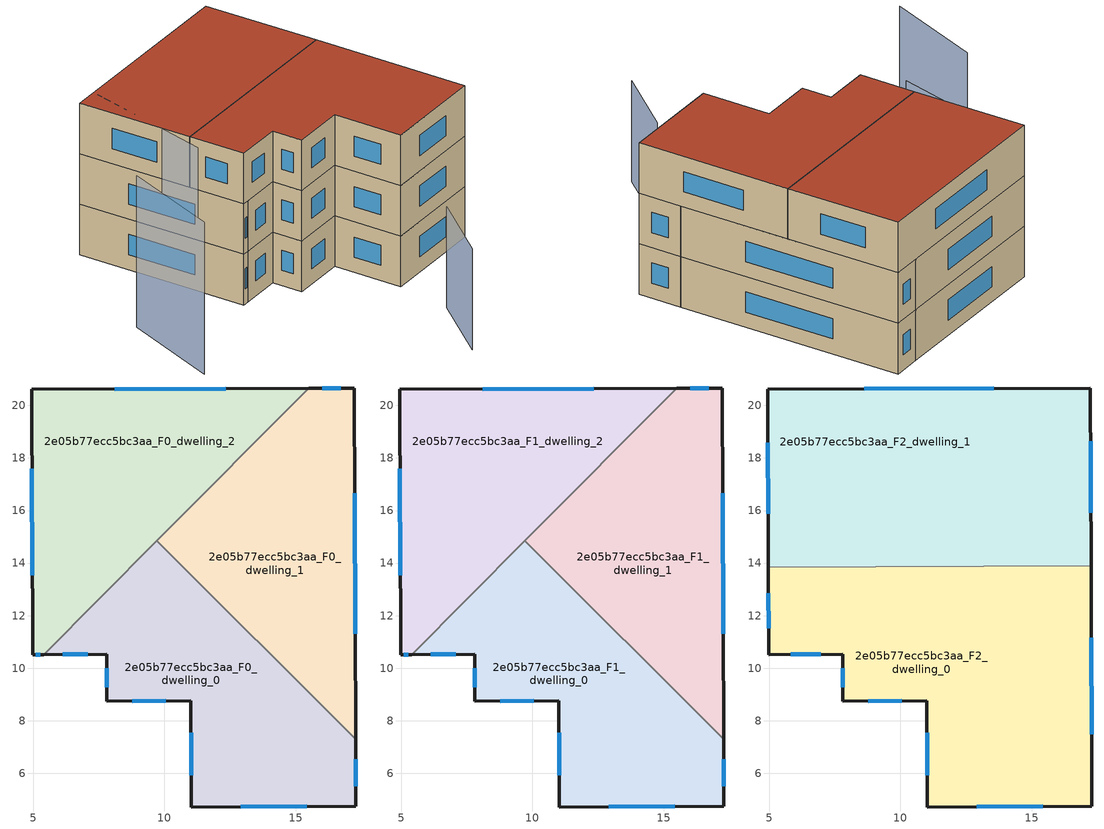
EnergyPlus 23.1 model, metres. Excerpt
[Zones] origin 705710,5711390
2e05b77ecc5bc3aa_F0_dwelling_0
 floor ground (EU_floor_Construction): 17.28,7.3 17.29,4.75 11.03,4.72 11.01,8.76 7.81,8.74 7.81,10.52 5.41,10.52 9.71,14.84 z0
 wall outside (EU_wall_Construction): 5.41,10.52 7.81,10.52 7.81,8.74 11.01,8.76 11.03,4.72 17.29,4.75 17.28,7.3 z0:3
 wall to 2e05b77ecc5bc3aa_F0_dwelling_1 (EU_wall_Construction): 17.28,7.3 9.71,14.84 z0:3
 wall to 2e05b77ecc5bc3aa_F0_dwelling_2 (EU_wall_Construction): 9.71,14.84 5.41,10.52 z0:3
 window (EU_Window_Construction): 17.29,5.51 17.28,6.54 / 12.9,4.73 15.41,4.74 / 11.02,7.55 11.02,5.93 / 8.77,8.75 10.05,8.76 / 7.81,9.99 7.81,9.28 / 6.13,10.52 7.09,10.52 z0.9:2.1
2e05b77ecc5bc3aa_F0_dwelling_1
 floor ground (EU_floor_Construction): 17.23,20.66 17.28,7.3 9.71,14.84 15.49,20.65 z0
 wall outside (EU_wall_Construction): 17.28,7.3 17.23,20.66 15.49,20.65 z0:3
 wall to 2e05b77ecc5bc3aa_F0_dwelling_2 (EU_wall_Construction): 15.49,20.65 9.71,14.84 z0:3
 window (EU_Window_Construction): 17.26,11.3 17.24,16.66 / 16.71,20.66 16.01,20.66 z0.9:2.1
2e05b77ecc5bc3aa_F0_dwelling_2
 floor ground (EU_floor_Construction): 15.49,20.65 5.41,10.52 4.98,10.52 4.94,20.61 z0
 wall outside (EU_wall_Construction): 15.49,20.65 4.94,20.61 4.98,10.52 5.41,10.52 z0:3
 window (EU_Window_Construction): 5.11,10.52 5.28,10.52 / 4.96,17.59 4.97,13.54 / 12.34,20.64 8.1,20.62 z0.9:2.1
2e05b77ecc5bc3aa_F1_dwelling_0
 floor to 2e05b77ecc5bc3aa_F0_dwelling_0 (EU_floor_Construction): 17.28,7.3 17.29,4.75 11.03,4.72 11.01,8.76 7.81,8.74 7.81,10.52 5.41,10.52 9.71,14.84 z3
 wall outside (EU_wall_Construction): 5.41,10.52 7.81,10.52 7.81,8.74 11.01,8.76 11.03,4.72 17.29,4.75 17.28,7.3 z3:6
 wall to 2e05b77ecc5bc3aa_F1_dwelling_1 (EU_wall_Construction): 17.28,7.3 9.71,14.84 z3:6
 wall to 2e05b77ecc5bc3aa_F1_dwelling_2 (EU_wall_Construction): 9.71,14.84 5.41,10.52 z3:6
 window (EU_Window_Construction): 17.29,5.51 17.28,6.54 / 12.9,4.73 15.41,4.74 / 11.02,7.55 11.02,5.93 / 8.77,8.75 10.05,8.76 / 7.81,9.99 7.81,9.28 / 6.13,10.52 7.09,10.52 z3.9:5.1
2e05b77ecc5bc3aa_F1_dwelling_1
 floor to 2e05b77ecc5bc3aa_F0_dwelling_1 (EU_floor_Construction): 17.23,20.66 17.28,7.3 9.71,14.84 15.49,20.65 z3
 wall outside (EU_wall_Construction): 17.28,7.3 17.23,20.66 15.49,20.65 z3:6
 wall to 2e05b77ecc5bc3aa_F1_dwelling_2 (EU_wall_Construction): 15.49,20.65 9.71,14.84 z3:6
 window (EU_Window_Construction): 17.26,11.3 17.24,16.66 / 16.71,20.66 16.01,20.66 z3.9:5.1
2e05b77ecc5bc3aa_F1_dwelling_2
 floor to 2e05b77ecc5bc3aa_F0_dwelling_2 (EU_floor_Construction): 15.49,20.65 5.41,10.52 4.98,10.52 4.94,20.61 z3
 wall outside (EU_wall_Construction): 15.49,20.65 4.94,20.61 4.98,10.52 5.41,10.52 z3:6
 window (EU_Window_Construction): 5.11,10.52 5.28,10.52 / 4.96,17.59 4.97,13.54 / 12.34,20.64 8.1,20.62 z3.9:5.1
2e05b77ecc5bc3aa_F2_dwelling_0
 floor to 2e05b77ecc5bc3aa_F1_dwelling_0 (EU_floor_Construction): 17.28,7.31 17.29,4.75 11.03,4.72 11.01,8.76 7.81,8.74 7.81,10.52 5.41,10.52 8.74,13.86 10.68,13.87 z6
 floor to 2e05b77ecc5bc3aa_F1_dwelling_1 (EU_floor_Construction): 17.25,13.9 17.28,7.31 10.68,13.87 z6
 floor to 2e05b77ecc5bc3aa_F1_dwelling_2 (EU_floor_Construction): 8.74,13.86 5.41,10.52 4.98,10.52 4.97,13.85 z6
 wall outside (EU_wall_Construction): 4.97,13.85 4.98,10.52 7.81,10.52 7.81,8.74 11.01,8.76 11.03,4.72 17.29,4.75 17.25,13.9 z6:9
 wall to 2e05b77ecc5bc3aa_F2_dwelling_1 (EU_wall_Construction): 17.25,13.9 4.97,13.85 z6:9
 window (EU_Window_Construction): 8.77,8.75 10.05,8.76 / 7.81,9.99 7.81,9.28 / 5.83,10.52 6.96,10.52 / 4.98,12.85 4.98,11.52 / 17.28,7.49 17.26,11.16 / 12.9,4.73 15.41,4.74 / 11.02,7.55 11.02,5.93 z6.9:8.1
 roof outside (EU_roof_Construction): 17.29,4.75 17.25,13.9 4.97,13.85 4.98,10.52 7.81,10.52 7.81,8.74 11.01,8.76 11.03,4.72 z9
2e05b77ecc5bc3aa_F2_dwelling_1
 floor to 2e05b77ecc5bc3aa_F1_dwelling_1 (EU_floor_Construction): 17.23,20.66 17.25,13.9 10.68,13.87 9.71,14.84 15.49,20.65 z6
 floor to 2e05b77ecc5bc3aa_F1_dwelling_2 (EU_floor_Construction): 15.49,20.65 8.74,13.86 4.97,13.85 4.94,20.61 z6
 floor to 2e05b77ecc5bc3aa_F1_dwelling_0 (EU_floor_Construction): 10.68,13.87 8.74,13.86 9.71,14.84 z6
 wall outside (EU_wall_Construction): 17.25,13.9 17.23,20.66 4.94,20.61 4.97,13.85 z6:9
 window (EU_Window_Construction): 13.55,20.65 8.62,20.62 / 17.24,15.92 17.23,18.64 / 4.95,18.59 4.96,15.87 z6.9:8.1
 roof outside (EU_roof_Construction): 17.25,13.9 17.23,20.66 4.94,20.61 4.97,13.85 z9
shading: 7.34,-2.07 10.42,1.49 z0:6; 6.17,20.29 4.23,12.87 / 0,13.92 -2.34,8.28 z0:9
[Building]
EU S2 Campaign: North Axis=0; Terrain=City; Solar Distribution=FullExterior
[Site:Location]
London: Latitude=51.5; Longitude=-0.5; Time Zone=0; Elevation=25
[SizingPeriod:WeatherFileDays]
AnnualSizingPeriod: Begin Month=1; Begin Day of Month=1; End Month=12; End Day of Month=31; Day of Week for Start Day=Monday; Use Weather File Daylight Saving Period=No; Use Weather File Rain and Snow Indicators=No
[MATERIAL]
EU_InternalMass_Material: Roughness=MediumRough; Thickness=0.1; Conductivity=1; Density=1800; Specific Heat=900; Thermal Absorptance=0.9; Solar Absorptance=0.7; Visible Absorptance=0.7
[MATERIAL:NOMASS] Roughness=MediumRough; Thermal Absorptance=0.9; Solar Absorptance=0.7; Visible Absorptance=0.7
Name | Thermal Resistance
EU_wall_NoMass | 1.04674
EU_roof_NoMass | 4.32442
EU_floor_NoMass | 2.04616
[WINDOWMATERIAL:SIMPLEGLAZINGSYSTEM]
EU_Window_SimpleGlazing: UFactor=4.25843; Solar Heat Gain Coefficient=0.85; Visible Transmittance=0.85
[CONSTRUCTION]
EU_wall_Construction: EU_wall_NoMass
EU_roof_Construction: EU_roof_NoMass
EU_floor_Construction: EU_floor_NoMass
EU_Window_Construction: EU_Window_SimpleGlazing
EU_InternalMass_Construction: EU_InternalMass_Material
[ZONE] Type=1; Multiplier=1; Ceiling Height=autocalculate; Floor Area=autocalculate; Part of Total Floor Area=Yes
Name | Volume
2e05b77ecc5bc3aa_F0_dwelling_0; 2e05b77ecc5bc3aa_F1_dwelling_0 | 166.073
2e05b77ecc5bc3aa_F2_dwelling_0 | 249.129
2e05b77ecc5bc3aa_F0_dwelling_1; 2e05b77ecc5bc3aa_F1_dwelling_1; 2e05b77ecc5bc3aa_F0_dwelling_2; 2e05b77ecc5bc3aa_F1_dwelling_2 | 166.104
2e05b77ecc5bc3aa_F2_dwelling_1 | 249.147
[INTERNALMASS] Construction=EU_InternalMass_Construction
Name | Zone or ZoneList | Surface Area
2e05b77ecc5bc3aa_F0_dwelling_0_EU_InternalMass | 2e05b77ecc5bc3aa_F0_dwelling_0 | 55.3583
2e05b77ecc5bc3aa_F0_dwelling_1_EU_InternalMass | 2e05b77ecc5bc3aa_F0_dwelling_1 | 55.3677
2e05b77ecc5bc3aa_F0_dwelling_2_EU_InternalMass | 2e05b77ecc5bc3aa_F0_dwelling_2 | 55.3684
2e05b77ecc5bc3aa_F1_dwelling_0_EU_InternalMass | 2e05b77ecc5bc3aa_F1_dwelling_0 | 55.3583
2e05b77ecc5bc3aa_F1_dwelling_1_EU_InternalMass | 2e05b77ecc5bc3aa_F1_dwelling_1 | 55.3677
2e05b77ecc5bc3aa_F1_dwelling_2_EU_InternalMass | 2e05b77ecc5bc3aa_F1_dwelling_2 | 55.3684
2e05b77ecc5bc3aa_F2_dwelling_0_EU_InternalMass | 2e05b77ecc5bc3aa_F2_dwelling_0 | 83.0428
2e05b77ecc5bc3aa_F2_dwelling_1_EU_InternalMass | 2e05b77ecc5bc3aa_F2_dwelling_1 | 83.0489
[OTHEREQUIPMENT] Fuel Type=Electricity; Design Level Calculation Method=Watts/Area; Power per Zone Floor Area=1; Fraction Latent=0; Fraction Radiant=0; Fraction Lost=0; Carbon Dioxide Generation Rate=0; EndUse Subcategory=EU_Step8_InternalGains
Name | Zone or ZoneList or Space or SpaceList | Schedule
EU_Step8_InternalGain_2e05b77ecc5bc3aa_F0_dwelling_0_f000 | 2e05b77ecc5bc3aa_F0_dwelling_0 | EU_Step8_GainSchedule_2e05b77ecc5bc3aa_F0_dwelling_0_f000
EU_Step8_InternalGain_2e05b77ecc5bc3aa_F0_dwelling_1_f000 | 2e05b77ecc5bc3aa_F0_dwelling_1 | EU_Step8_GainSchedule_2e05b77ecc5bc3aa_F0_dwelling_1_f000
EU_Step8_InternalGain_2e05b77ecc5bc3aa_F0_dwelling_2_f000 | 2e05b77ecc5bc3aa_F0_dwelling_2 | EU_Step8_GainSchedule_2e05b77ecc5bc3aa_F0_dwelling_2_f000
EU_Step8_InternalGain_2e05b77ecc5bc3aa_F1_dwelling_0_f000 | 2e05b77ecc5bc3aa_F1_dwelling_0 | EU_Step8_GainSchedule_2e05b77ecc5bc3aa_F1_dwelling_0_f000
EU_Step8_InternalGain_2e05b77ecc5bc3aa_F1_dwelling_1_f000 | 2e05b77ecc5bc3aa_F1_dwelling_1 | EU_Step8_GainSchedule_2e05b77ecc5bc3aa_F1_dwelling_1_f000
EU_Step8_InternalGain_2e05b77ecc5bc3aa_F1_dwelling_2_f000 | 2e05b77ecc5bc3aa_F1_dwelling_2 | EU_Step8_GainSchedule_2e05b77ecc5bc3aa_F1_dwelling_2_f000
EU_Step8_InternalGain_2e05b77ecc5bc3aa_F2_dwelling_0_f000 | 2e05b77ecc5bc3aa_F2_dwelling_0 | EU_Step8_GainSchedule_2e05b77ecc5bc3aa_F2_dwelling_0_f000
EU_Step8_InternalGain_2e05b77ecc5bc3aa_F2_dwelling_1_f000 | 2e05b77ecc5bc3aa_F2_dwelling_1 | EU_Step8_GainSchedule_2e05b77ecc5bc3aa_F2_dwelling_1_f000
[ZONEVENTILATION:DESIGNFLOWRATE] Schedule=EU_AlwaysOn; Design Flow Rate Calculation Method=AirChanges/Hour; Air Changes per Hour=0.488719; Ventilation Type=Natural; Fan Pressure Rise=0; Fan Total Efficiency=1; Constant Term Coefficient=1; Temperature Term Coefficient=0; Velocity Term Coefficient=0; Velocity Squared Term Coefficient=0; Minimum Indoor Temperature=-100; Maximum Indoor Temperature=100; Delta Temperature=-100; Minimum Outdoor Temperature=-100; Maximum Outdoor Temperature=100; Maximum Wind Speed=40
Name | Zone or ZoneList or Space or SpaceList
EU_ConstantAir_2e05b77ecc5bc3aa_F0_dwelling_0 | 2e05b77ecc5bc3aa_F0_dwelling_0
EU_ConstantAir_2e05b77ecc5bc3aa_F0_dwelling_1 | 2e05b77ecc5bc3aa_F0_dwelling_1
EU_ConstantAir_2e05b77ecc5bc3aa_F0_dwelling_2 | 2e05b77ecc5bc3aa_F0_dwelling_2
EU_ConstantAir_2e05b77ecc5bc3aa_F1_dwelling_0 | 2e05b77ecc5bc3aa_F1_dwelling_0
EU_ConstantAir_2e05b77ecc5bc3aa_F1_dwelling_1 | 2e05b77ecc5bc3aa_F1_dwelling_1
EU_ConstantAir_2e05b77ecc5bc3aa_F1_dwelling_2 | 2e05b77ecc5bc3aa_F1_dwelling_2
EU_ConstantAir_2e05b77ecc5bc3aa_F2_dwelling_0 | 2e05b77ecc5bc3aa_F2_dwelling_0
EU_ConstantAir_2e05b77ecc5bc3aa_F2_dwelling_1 | 2e05b77ecc5bc3aa_F2_dwelling_1
[HVACTEMPLATE:THERMOSTAT] Constant Heating Setpoint=20; Constant Cooling Setpoint=50
EU_HeatOnly_2e05b77ecc5bc3aa_F0_dwelling_0; EU_HeatOnly_2e05b77ecc5bc3aa_F0_dwelling_1; EU_HeatOnly_2e05b77ecc5bc3aa_F0_dwelling_2; EU_HeatOnly_2e05b77ecc5bc3aa_F1_dwelling_0; EU_HeatOnly_2e05b77ecc5bc3aa_F1_dwelling_1; EU_HeatOnly_2e05b77ecc5bc3aa_F1_dwelling_2; EU_HeatOnly_2e05b77ecc5bc3aa_F2_dwelling_0; EU_HeatOnly_2e05b77ecc5bc3aa_F2_dwelling_1
[HVACTEMPLATE:ZONE:IDEALLOADSAIRSYSTEM] System Availability Schedule=EU_AlwaysOn; Maximum Heating Supply Air Temperature=50; Minimum Cooling Supply Air Temperature=13; Maximum Heating Supply Air Humidity Ratio=0.0156; Minimum Cooling Supply Air Humidity Ratio=0.0077; Heating Limit=NoLimit; Cooling Limit=NoLimit; Heating Availability Schedule=EU_AlwaysOn; Cooling Availability Schedule=EU_CoolingOff; Dehumidification Control Type=ConstantSensibleHeatRatio; Cooling Sensible Heat Ratio=0.7; Dehumidification Setpoint=60; Humidification Control Type=None; Humidification Setpoint=30; Outdoor Air Method=None; Outdoor Air Flow Rate per Person=0.00944; Outdoor Air Flow Rate per Zone Floor Area=0; Outdoor Air Flow Rate per Zone=0; Demand Controlled Ventilation Type=None; Outdoor Air Economizer Type=NoEconomizer; Heat Recovery Type=None; Sensible Heat Recovery Effectiveness=0.7; Latent Heat Recovery Effectiveness=0.65
Name | Template Thermostat
2e05b77ecc5bc3aa_F0_dwelling_0 | EU_HeatOnly_2e05b77ecc5bc3aa_F0_dwelling_0
2e05b77ecc5bc3aa_F0_dwelling_1 | EU_HeatOnly_2e05b77ecc5bc3aa_F0_dwelling_1
2e05b77ecc5bc3aa_F0_dwelling_2 | EU_HeatOnly_2e05b77ecc5bc3aa_F0_dwelling_2
2e05b77ecc5bc3aa_F1_dwelling_0 | EU_HeatOnly_2e05b77ecc5bc3aa_F1_dwelling_0
2e05b77ecc5bc3aa_F1_dwelling_1 | EU_HeatOnly_2e05b77ecc5bc3aa_F1_dwelling_1
2e05b77ecc5bc3aa_F1_dwelling_2 | EU_HeatOnly_2e05b77ecc5bc3aa_F1_dwelling_2
2e05b77ecc5bc3aa_F2_dwelling_0 | EU_HeatOnly_2e05b77ecc5bc3aa_F2_dwelling_0
2e05b77ecc5bc3aa_F2_dwelling_1 | EU_HeatOnly_2e05b77ecc5bc3aa_F2_dwelling_1
[SIZING:ZONE] Zone Cooling Design Supply Air Temperature Input Method=SupplyAirTemperature; Zone Cooling Design Supply Air Temperature=13; Zone Heating Design Supply Air Temperature Input Method=SupplyAirTemperature; Zone Heating Design Supply Air Temperature=50; Zone Cooling Design Supply Air Humidity Ratio=0.008; Zone Heating Design Supply Air Humidity Ratio=0.008; Cooling Design Air Flow Method=DesignDay; Cooling Design Air Flow Rate=0; Cooling Minimum Air Flow per Zone Floor Area=0.000762; Cooling Minimum Air Flow=0; Cooling Minimum Air Flow Fraction=0.2; Heating Design Air Flow Method=DesignDay; Heating Design Air Flow Rate=0; Heating Maximum Air Flow per Zone Floor Area=0.002032; Heating Maximum Air Flow=0.141576; Heating Maximum Air Flow Fraction=0.3; Account for Dedicated Outdoor Air System=No; Dedicated Outdoor Air System Control Strategy=NeutralSupplyAir; Dedicated Outdoor Air Low Setpoint Temperature for Design=autosize; Dedicated Outdoor Air High Setpoint Temperature for Design=autosize; Zone Load Sizing Method=Sensible Load Only No Latent Load; Zone Latent Cooling Design Supply Air Humidity Ratio Input Method=HumidityRatioDifference; Zone Cooling Design Supply Air Humidity Ratio Difference=0.005; Zone Latent Heating Design Supply Air Humidity Ratio Input Method=HumidityRatioDifference; Zone Humidification Design Supply Air Humidity Ratio Difference=0.005
2e05b77ecc5bc3aa_F0_dwelling_0; 2e05b77ecc5bc3aa_F0_dwelling_1; 2e05b77ecc5bc3aa_F0_dwelling_2; 2e05b77ecc5bc3aa_F1_dwelling_0; 2e05b77ecc5bc3aa_F1_dwelling_1; 2e05b77ecc5bc3aa_F1_dwelling_2; 2e05b77ecc5bc3aa_F2_dwelling_0; 2e05b77ecc5bc3aa_F2_dwelling_1
[SCHEDULE:CONSTANT]
Name | Hourly Value
EU_AlwaysOn | 1
EU_CoolingOff | 0
[SCHEDULE:FILE] Column Number=1; Rows to Skip at Top=0; Number of Hours of Data=8760; Column Separator=Comma; Interpolate to Timestep=No; Minutes per Item=60; Adjust Schedule for Daylight Savings=Yes
Name | File
EU_Step8_GainSchedule_2e05b77ecc5bc3aa_F0_dwelling_0_f000 | ../../schedules/2e05b77ecc5bc3aa/2e05b77ecc5bc3aa_F0_dwelling_0_f000_gain.csv
EU_Step8_GainSchedule_2e05b77ecc5bc3aa_F0_dwelling_1_f000 | ../../schedules/2e05b77ecc5bc3aa/2e05b77ecc5bc3aa_F0_dwelling_1_f000_gain.csv
EU_Step8_GainSchedule_2e05b77ecc5bc3aa_F0_dwelling_2_f000 | ../../schedules/2e05b77ecc5bc3aa/2e05b77ecc5bc3aa_F0_dwelling_2_f000_gain.csv
EU_Step8_GainSchedule_2e05b77ecc5bc3aa_F1_dwelling_0_f000 | ../../schedules/2e05b77ecc5bc3aa/2e05b77ecc5bc3aa_F1_dwelling_0_f000_gain.csv
EU_Step8_GainSchedule_2e05b77ecc5bc3aa_F1_dwelling_1_f000 | ../../schedules/2e05b77ecc5bc3aa/2e05b77ecc5bc3aa_F1_dwelling_1_f000_gain.csv
EU_Step8_GainSchedule_2e05b77ecc5bc3aa_F1_dwelling_2_f000 | ../../schedules/2e05b77ecc5bc3aa/2e05b77ecc5bc3aa_F1_dwelling_2_f000_gain.csv
EU_Step8_GainSchedule_2e05b77ecc5bc3aa_F2_dwelling_0_f000 | ../../schedules/2e05b77ecc5bc3aa/2e05b77ecc5bc3aa_F2_dwelling_0_f000_gain.csv
EU_Step8_GainSchedule_2e05b77ecc5bc3aa_F2_dwelling_1_f000 | ../../schedules/2e05b77ecc5bc3aa/2e05b77ecc5bc3aa_F2_dwelling_1_f000_gain.csv
